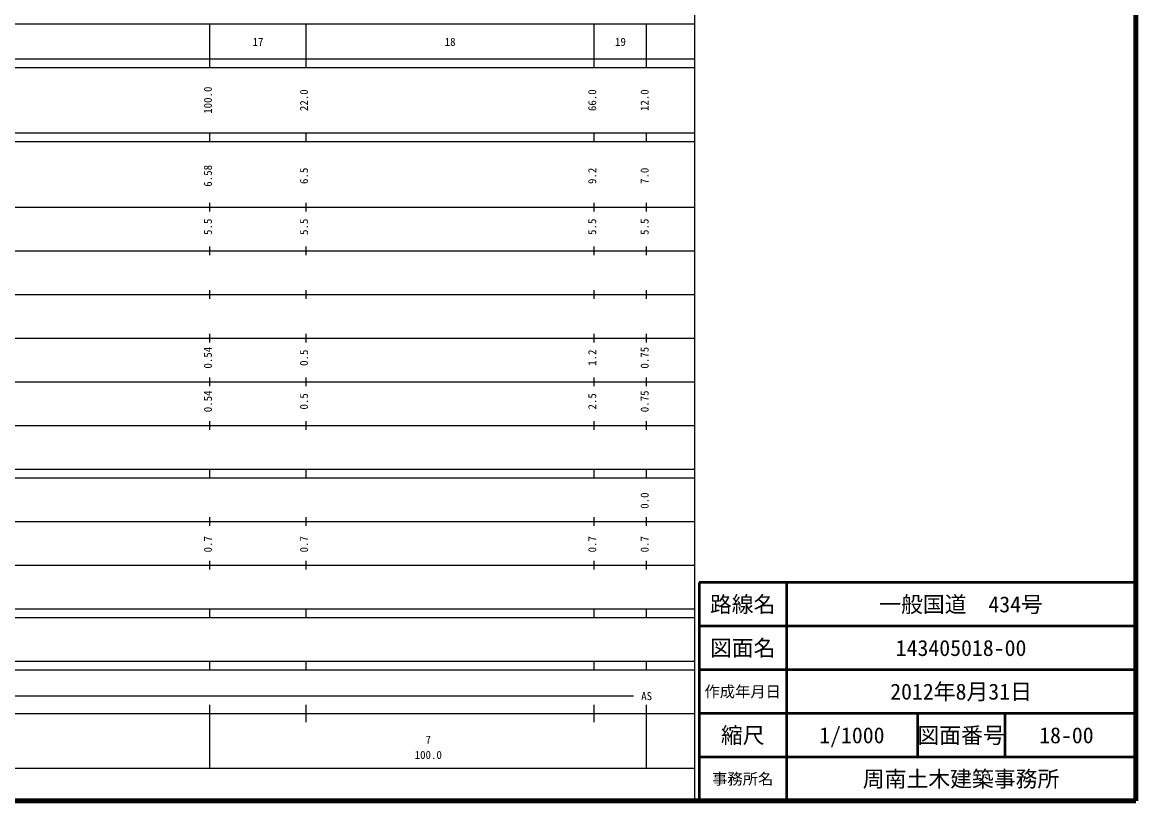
# Model space of a CAD drawing. Units: millimetres on the paper, enlarged 1000 times. Extents: x 40000 to 680000, y 20000 to 380000.
# Drawn here: x 425027 to 680000, y 20000 to 198357 of the extents above; entities that cross this region are included whole.
import ezdxf
from ezdxf.enums import TextEntityAlignment as Align

# ---------------------------------------------------------------- set-up
doc = ezdxf.new("R2010")
doc.units = ezdxf.units.MM
doc.header["$LTSCALE"] = 1000
for name, color, linetype, lineweight in [('M-TTL', 2, 'Continuous', 140), ('M-TTL-BAND', 7, 'Continuous', 25), ('M-TTL-FRAM', 2, 'Continuous', 50), ('M-TTL-LINE', 7, 'Continuous', 50)]:
    doc.layers.add(name, color=color, linetype=linetype, lineweight=lineweight)
doc.layers.add('M-TTL-TXT', color=7, linetype='Continuous')
doc.styles.add('ＭＳ ゴシック', font='')
doc.styles.get('ＭＳ ゴシック').set_extended_font_data('MS Gothic')

msp = doc.modelspace()

# ---------------------------------------------------------------- linework, layer by layer
at = {"layer": 'M-TTL'}
for p, q in [((680000, 20000), (680000, 380000)), ((40000, 20000), (680000, 20000))]:
    msp.add_line(p, q, dxfattribs=at)
at = {"layer": 'M-TTL-BAND'}
for p, q in [((579000, 20000), (579000, 370000)), ((68000, 198000), (579000, 198000)), ((468000, 188000), (468000, 198000)), ((490000, 188000), (490000, 198000)), ((556000, 188000), (556000, 198000)), ((568000, 188000), (568000, 198000)), ((40000, 190000), (579000, 190000)), ((40000, 188000), (579000, 188000)), ((40000, 173000), (579000, 173000)), ((40000, 171000), (579000, 171000)), ((468000, 171000), (468000, 173000)), ((490000, 171000), (490000, 173000)), ((556000, 171000), (556000, 173000)), ((568000, 171000), (568000, 173000)), ((40000, 156000), (579000, 156000)), ((468000, 155000), (468000, 157000)), ((490000, 155000), (490000, 157000)), ((556000, 155000), (556000, 157000)), ((568000, 155000), (568000, 157000)), ((46000, 146000), (579000, 146000)), ((468000, 145000), (468000, 147000)), ((490000, 145000), (490000, 147000)), ((556000, 145000), (556000, 147000)), ((568000, 145000), (568000, 147000)), ((52000, 136000), (579000, 136000)), ((468000, 135000), (468000, 137000)), ((490000, 135000), (490000, 137000)), ((556000, 135000), (556000, 137000)), ((568000, 135000), (568000, 137000)), ((46000, 126000), (579000, 126000)), ((468000, 125000), (468000, 127000)), ((490000, 125000), (490000, 127000)), ((556000, 125000), (556000, 127000)), ((568000, 125000), (568000, 127000)), ((52000, 116000), (579000, 116000)), ((468000, 115000), (468000, 117000)), ((490000, 115000), (490000, 117000)), ((556000, 115000), (556000, 117000)), ((568000, 115000), (568000, 117000)), ((46000, 106000), (579000, 106000)), ((468000, 105000), (468000, 107000)), ((490000, 105000), (490000, 107000)), ((556000, 105000), (556000, 107000)), ((568000, 105000), (568000, 107000)), ((40000, 96000), (579000, 96000)), ((468000, 94000), (468000, 96000)), ((490000, 94000), (490000, 96000)), ((556000, 94000), (556000, 96000)), ((568000, 94000), (568000, 96000)), ((40000, 94000), (579000, 94000)), ((468000, 83000), (468000, 85000)), ((490000, 83000), (490000, 85000)), ((556000, 83000), (556000, 85000)), ((568000, 83000), (568000, 85000)), ((49000, 84000), (579000, 84000)), ((40000, 74000), (579000, 74000)), ((468000, 73000), (468000, 75000)), ((490000, 73000), (490000, 75000)), ((556000, 73000), (556000, 75000)), ((568000, 73000), (568000, 75000)), ((40000, 64000), (579000, 64000)), ((468000, 62000), (468000, 64000)), ((490000, 62000), (490000, 64000)), ((556000, 62000), (556000, 64000)), ((568000, 62000), (568000, 64000)), ((40000, 62000), (579000, 62000)), ((40000, 52000), (579000, 52000)), ((468000, 50000), (468000, 52000)), ((490000, 50000), (490000, 52000)), ((556000, 50000), (556000, 52000)), ((568000, 50000), (568000, 52000)), ((40000, 50000), (579000, 50000)), ((71000, 44000), (565000, 44000)), ((468000, 27500), (468000, 42000)), ((490000, 38000), (490000, 42000)), ((556000, 38000), (556000, 42000)), ((568000, 27500), (568000, 42000)), ((40000, 40000), (579000, 40000)), ((68000, 27500), (579000, 27500))]:
    msp.add_line(p, q, dxfattribs=at)
at = {"layer": 'M-TTL-FRAM'}
for p, q in [((680000, 70000), (580000, 70000)), ((580000, 70000), (580000, 20000))]:
    msp.add_line(p, q, dxfattribs=at)
at = {"layer": 'M-TTL-LINE'}
for p, q in [((600000, 70000), (600000, 20000)), ((680000, 60000), (580000, 60000)), ((680000, 50000), (580000, 50000)), ((680000, 40000), (580000, 40000)), ((630000, 40000), (630000, 30000)), ((650000, 40000), (650000, 30000)), ((680000, 30000), (580000, 30000))]:
    msp.add_line(p, q, dxfattribs=at)

# ---------------------------------------------------------------- texts
at = {"layer": 'M-TTL-BAND', "style": 'ＭＳ ゴシック'}
for s, p in [('17', (479000, 192405)), ('18', (523000, 192405)), ('19', (562000, 192405)), ('AS', (568000, 42500)), ('7', (518000, 32523)), ('100.0', (518000, 29033))]:
    msp.add_text(s, height=1833, dxfattribs=at).set_placement(p, align=Align.BOTTOM_CENTER)
for s, p in [('100.0', (469000, 180500)), ('22.0', (491000, 180500)), ('66.0', (557000, 180500)), ('12.0', (569000, 180500)), ('6.58', (469000, 163174)), ('6.5', (491000, 163174)), ('9.2', (557000, 163174)), ('7.0', (569000, 163174)), ('5.5', (469000, 151500)), ('5.5', (491000, 151500)), ('5.5', (557000, 151500)), ('5.5', (569000, 151500)), ('0.54', (469000, 121500)), ('0.5', (491000, 121500)), ('1.2', (557000, 121500)), ('0.75', (569000, 121500)), ('0.54', (469000, 111500)), ('0.5', (491000, 111500)), ('2.5', (557000, 111500)), ('0.75', (569000, 111500)), ('0.0', (569000, 88764)), ('0.7', (469000, 78764)), ('0.7', (491000, 78764)), ('0.7', (557000, 78764)), ('0.7', (569000, 78764))]:
    msp.add_text(s, height=1833, rotation=90, dxfattribs=at).set_placement(p, align=Align.BOTTOM_CENTER)
at = {"layer": 'M-TTL-TXT', "style": 'ＭＳ ゴシック'}
for s, height, p in [('路線名', 3666, (590000, 65000)), ('路線名', 3666, (590000, 65000)), ('一般国道\u3000434号', 3666, (640000, 65000)), ('図面名', 3666, (590000, 55000)), ('図面名', 3666, (590000, 55000)), ('143405018-00', 3666, (640000, 55000)), ('作成年月日', 2566, (590000, 45000)), ('作成年月日', 2566, (590000, 45000)), ('2012年8月31日', 3666, (640000, 45000)), ('縮尺', 3666, (590000, 35000)), ('縮尺', 3666, (590000, 35000)), ('1/1000', 3666, (615000, 35000)), ('図面番号', 3666, (640000, 35000)), ('図面番号', 3666, (640000, 35000)), ('18-00', 3666, (664125, 35000)), ('事務所名', 2566, (590000, 25000)), ('事務所名', 2566, (590000, 25000)), ('周南土木建築事務所', 3666, (640000, 25000))]:
    msp.add_text(s, height=height, dxfattribs=at).set_placement(p, align=Align.MIDDLE_CENTER)

doc.saveas('drawing.dxf')
